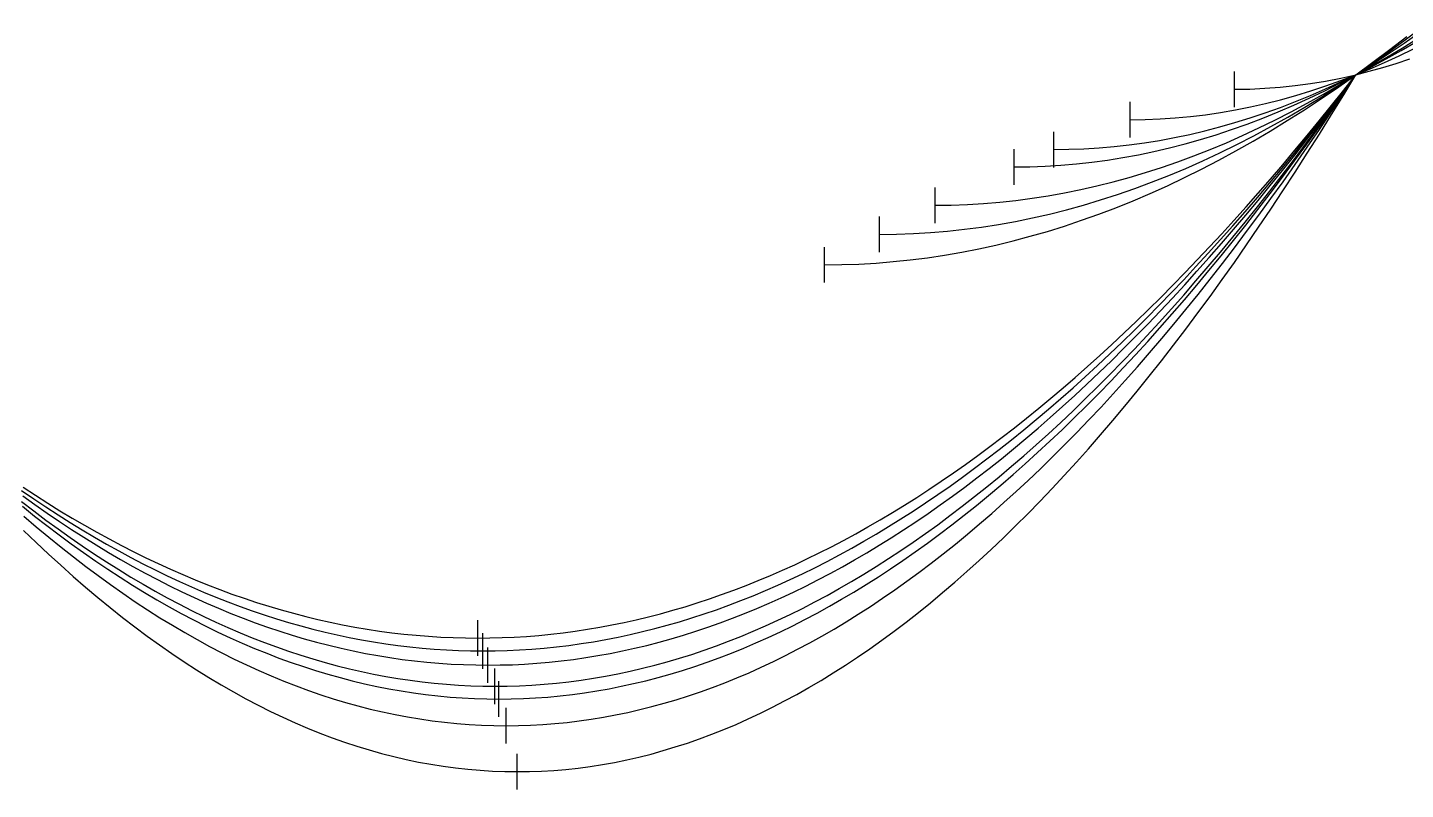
# Model space of a CAD drawing. Header units: metres. Extents: x -87 to 28195, y -4474 to 524.
# Drawn here: x 23660.1 to 24046.8, y -4474 to -4259.9 of the extents above; entities that cross this region are included whole.
import ezdxf

# ---------------------------------------------------------------- set-up
doc = ezdxf.new("R2010")
doc.units = ezdxf.units.M
for name, color, linetype in [('CATENARIES_-10_bare', 7, 'Continuous'), ('CATENARIES_-10_ICE', 7, 'Continuous'), ('CATENARIES_-19_bare', 7, 'Continuous'), ('CATENARIES_-19_HEAVY_ICE', 7, 'Continuous'), ('CATENARIES_0', 7, 'Continuous'), ('CATENARIES_0_ICE', 7, 'Continuous'), ('CATENARIES_50_theoretical', 7, 'Continuous')]:
    doc.layers.add(name, color=color, linetype=linetype)

msp = doc.modelspace()

# ---------------------------------------------------------------- linework, layer by layer
at = {"layer": 'CATENARIES_-10_bare'}
for p, q in [((23899.18, -4323.07), (23899.18, -4313.07)), ((23787.83, -4440.1), (23787.83, -4430.1))]:
    msp.add_line(p, q, dxfattribs=at)
for points in [[(23899.18, -4318.07, 0), (23903.96, -4318.02, 0), (23908.74, -4317.84, 0), (23913.51, -4317.56, 0), (23918.29, -4317.16, 0), (23923.07, -4316.64, 0), (23927.84, -4316.01, 0), (23932.62, -4315.27, 0), (23937.39, -4314.41, 0), (23942.17, -4313.44, 0), (23946.95, -4312.35, 0), (23951.72, -4311.15, 0), (23956.5, -4309.83, 0), (23961.28, -4308.4, 0), (23966.05, -4306.86, 0), (23970.83, -4305.2, 0), (23975.6, -4303.42, 0), (23980.38, -4301.54, 0), (23985.16, -4299.53, 0), (23989.93, -4297.42, 0), (23994.71, -4295.18, 0), (23999.49, -4292.84, 0), (24004.26, -4290.37, 0), (24009.04, -4287.8, 0), (24013.81, -4285.11, 0), (24018.59, -4282.3, 0), (24023.37, -4279.38, 0), (24028.14, -4276.35, 0), (24032.92, -4273.2, 0), (24037.54, -4270.05, 0), (24042.15, -4266.79, 0), (24046.77, -4263.42, 0), (24051.38, -4259.95, 0)], [(23658.38, -4389.99, 0), (23661.79, -4392.33, 0), (23665.2, -4394.61, 0), (23668.6, -4396.83, 0), (23672.01, -4398.99, 0), (23675.42, -4401.08, 0), (23678.82, -4403.11, 0), (23682.23, -4405.08, 0), (23685.64, -4406.99, 0), (23689.04, -4408.83, 0), (23692.45, -4410.61, 0), (23695.86, -4412.33, 0), (23699.26, -4413.99, 0), (23702.67, -4415.58, 0), (23706.08, -4417.11, 0), (23709.48, -4418.58, 0), (23712.89, -4419.98, 0), (23716.29, -4421.33, 0), (23719.7, -4422.61, 0), (23723.11, -4423.83, 0), (23726.51, -4424.98, 0), (23729.92, -4426.07, 0), (23733.33, -4427.11, 0), (23736.73, -4428.07, 0), (23740.14, -4428.98, 0), (23743.55, -4429.82, 0), (23746.95, -4430.6, 0), (23750.36, -4431.32, 0), (23753.77, -4431.98, 0), (23757.17, -4432.57, 0), (23760.58, -4433.1, 0), (23763.98, -4433.57, 0), (23767.39, -4433.98, 0), (23770.8, -4434.32, 0), (23774.2, -4434.6, 0), (23777.61, -4434.82, 0), (23781.02, -4434.98, 0), (23784.42, -4435.07, 0), (23787.83, -4435.1, 0), (23791.28, -4435.07, 0), (23794.73, -4434.97, 0), (23798.19, -4434.81, 0), (23801.64, -4434.59, 0), (23805.09, -4434.3, 0), (23808.54, -4433.95, 0), (23811.99, -4433.53, 0), (23815.45, -4433.05, 0), (23818.9, -4432.5, 0), (23822.35, -4431.89, 0), (23825.8, -4431.22, 0), (23829.25, -4430.48, 0), (23832.71, -4429.68, 0), (23836.16, -4428.81, 0), (23839.61, -4427.88, 0), (23843.06, -4426.89, 0), (23846.51, -4425.83, 0), (23849.97, -4424.71, 0), (23853.42, -4423.52, 0), (23856.87, -4422.27, 0), (23860.32, -4420.96, 0), (23863.77, -4419.58, 0), (23867.23, -4418.13, 0), (23870.68, -4416.63, 0), (23874.13, -4415.05, 0), (23877.58, -4413.42, 0), (23881.03, -4411.72, 0), (23884.49, -4409.95, 0), (23887.94, -4408.12, 0), (23891.39, -4406.23, 0), (23894.84, -4404.27, 0), (23898.29, -4402.25, 0), (23901.75, -4400.17, 0), (23905.2, -4398.02, 0), (23908.65, -4395.8, 0), (23912.1, -4393.52, 0), (23915.55, -4391.18, 0), (23919, -4388.77, 0), (23922.46, -4386.3, 0), (23925.91, -4383.76, 0), (23929.36, -4381.16, 0), (23932.81, -4378.5, 0), (23936.26, -4375.77, 0), (23939.72, -4372.98, 0), (23943.17, -4370.12, 0), (23946.62, -4367.2, 0), (23950.07, -4364.21, 0), (23953.52, -4361.16, 0), (23956.98, -4358.05, 0), (23960.43, -4354.87, 0), (23963.88, -4351.62, 0), (23967.33, -4348.32, 0), (23970.78, -4344.94, 0), (23974.24, -4341.51, 0), (23977.69, -4338, 0), (23981.14, -4334.44, 0), (23984.59, -4330.81, 0), (23988.04, -4327.11, 0), (23991.5, -4323.35, 0), (23994.95, -4319.53, 0), (23998.4, -4315.64, 0), (24001.85, -4311.69, 0), (24005.3, -4307.67, 0), (24008.76, -4303.59, 0), (24012.21, -4299.44, 0), (24015.66, -4295.23, 0), (24019.11, -4290.95, 0), (24022.56, -4286.61, 0), (24026.02, -4282.21, 0), (24029.47, -4277.73, 0), (24032.92, -4273.2, 0)]]:
    msp.add_polyline3d(points, dxfattribs=at)
at = {"layer": 'CATENARIES_-10_ICE'}
for p, q in [((23937.02, -4304.11), (23937.02, -4294.11)), ((23791.26, -4450.02), (23791.26, -4440.02))]:
    msp.add_line(p, q, dxfattribs=at)
for points in [[(23937.02, -4299.11, 0), (23941.38, -4299.06, 0), (23945.74, -4298.9, 0), (23950.1, -4298.63, 0), (23954.46, -4298.25, 0), (23958.82, -4297.77, 0), (23963.18, -4297.18, 0), (23967.54, -4296.49, 0), (23971.9, -4295.69, 0), (23976.25, -4294.78, 0), (23980.61, -4293.76, 0), (23984.97, -4292.63, 0), (23989.33, -4291.4, 0), (23993.69, -4290.06, 0), (23998.05, -4288.62, 0), (24002.41, -4287.07, 0), (24006.77, -4285.41, 0), (24011.13, -4283.64, 0), (24015.48, -4281.77, 0), (24019.84, -4279.79, 0), (24024.2, -4277.7, 0), (24028.56, -4275.5, 0), (24032.92, -4273.2, 0), (24037.25, -4270.81, 0), (24041.58, -4268.31, 0), (24045.91, -4265.7, 0), (24050.24, -4262.99, 0)], [(23658.39, -4393.14, 0), (23661.8, -4395.77, 0), (23665.2, -4398.33, 0), (23668.61, -4400.82, 0), (23672.02, -4403.24, 0), (23675.42, -4405.59, 0), (23678.83, -4407.88, 0), (23682.24, -4410.1, 0), (23685.64, -4412.25, 0), (23689.05, -4414.33, 0), (23692.46, -4416.34, 0), (23695.87, -4418.28, 0), (23699.27, -4420.16, 0), (23702.68, -4421.97, 0), (23706.09, -4423.71, 0), (23709.49, -4425.38, 0), (23712.9, -4426.98, 0), (23716.31, -4428.52, 0), (23719.71, -4429.98, 0), (23723.12, -4431.38, 0), (23726.53, -4432.71, 0), (23729.93, -4433.97, 0), (23733.34, -4435.17, 0), (23736.75, -4436.29, 0), (23740.15, -4437.35, 0), (23743.56, -4438.34, 0), (23746.97, -4439.26, 0), (23750.38, -4440.11, 0), (23753.78, -4440.89, 0), (23757.19, -4441.61, 0), (23760.6, -4442.26, 0), (23764, -4442.84, 0), (23767.41, -4443.35, 0), (23770.82, -4443.79, 0), (23774.22, -4444.17, 0), (23777.63, -4444.47, 0), (23781.04, -4444.71, 0), (23784.44, -4444.88, 0), (23787.85, -4444.99, 0), (23791.26, -4445.02, 0), (23794.71, -4444.98, 0), (23798.16, -4444.88, 0), (23801.62, -4444.7, 0), (23805.07, -4444.46, 0), (23808.52, -4444.14, 0), (23811.97, -4443.76, 0), (23815.42, -4443.3, 0), (23818.88, -4442.78, 0), (23822.33, -4442.18, 0), (23825.78, -4441.52, 0), (23829.23, -4440.78, 0), (23832.69, -4439.98, 0), (23836.14, -4439.1, 0), (23839.59, -4438.16, 0), (23843.04, -4437.14, 0), (23846.5, -4436.06, 0), (23849.95, -4434.9, 0), (23853.4, -4433.68, 0), (23856.85, -4432.38, 0), (23860.3, -4431.02, 0), (23863.76, -4429.58, 0), (23867.21, -4428.07, 0), (23870.66, -4426.5, 0), (23874.11, -4424.85, 0), (23877.57, -4423.14, 0), (23881.02, -4421.35, 0), (23884.47, -4419.49, 0), (23887.92, -4417.57, 0), (23891.38, -4415.57, 0), (23894.83, -4413.5, 0), (23898.28, -4411.37, 0), (23901.73, -4409.16, 0), (23905.18, -4406.88, 0), (23908.64, -4404.54, 0), (23912.09, -4402.12, 0), (23915.54, -4399.63, 0), (23918.99, -4397.07, 0), (23922.45, -4394.45, 0), (23925.9, -4391.75, 0), (23929.35, -4388.98, 0), (23932.8, -4386.14, 0), (23936.26, -4383.23, 0), (23939.71, -4380.25, 0), (23943.16, -4377.2, 0), (23946.61, -4374.08, 0), (23950.06, -4370.89, 0), (23953.52, -4367.63, 0), (23956.97, -4364.3, 0), (23960.42, -4360.9, 0), (23963.87, -4357.43, 0), (23967.33, -4353.89, 0), (23970.78, -4350.27, 0), (23974.23, -4346.59, 0), (23977.68, -4342.84, 0), (23981.14, -4339.02, 0), (23984.59, -4335.12, 0), (23988.04, -4331.16, 0), (23991.49, -4327.12, 0), (23994.94, -4323.02, 0), (23998.4, -4318.84, 0), (24001.85, -4314.59, 0), (24005.3, -4310.28, 0), (24008.75, -4305.89, 0), (24012.21, -4301.43, 0), (24015.66, -4296.9, 0), (24019.11, -4292.3, 0), (24022.56, -4287.63, 0), (24026.02, -4282.89, 0), (24029.47, -4278.08, 0), (24032.92, -4273.2, 0)]]:
    msp.add_polyline3d(points, dxfattribs=at)
at = {"layer": 'CATENARIES_-19_bare'}
for p, q in [((23883.79, -4331.62), (23883.79, -4321.62)), ((23786.41, -4436.49), (23786.41, -4426.49))]:
    msp.add_line(p, q, dxfattribs=at)
for points in [[(23883.79, -4326.62, 0), (23888.6, -4326.56, 0), (23893.41, -4326.39, 0), (23898.22, -4326.12, 0), (23903.04, -4325.73, 0), (23907.85, -4325.23, 0), (23912.66, -4324.62, 0), (23917.47, -4323.89, 0), (23922.28, -4323.06, 0), (23927.09, -4322.12, 0), (23931.9, -4321.06, 0), (23936.71, -4319.89, 0), (23941.52, -4318.61, 0), (23946.33, -4317.23, 0), (23951.14, -4315.73, 0), (23955.95, -4314.11, 0), (23960.76, -4312.39, 0), (23965.57, -4310.56, 0), (23970.38, -4308.61, 0), (23975.19, -4306.56, 0), (23980, -4304.39, 0), (23984.81, -4302.11, 0), (23989.63, -4299.72, 0), (23994.44, -4297.22, 0), (23999.25, -4294.61, 0), (24004.06, -4291.88, 0), (24008.87, -4289.05, 0), (24013.68, -4286.1, 0), (24018.49, -4283.04, 0), (24023.3, -4279.87, 0), (24028.11, -4276.59, 0), (24032.92, -4273.2, 0), (24037.69, -4269.72, 0), (24042.47, -4266.14, 0), (24047.24, -4262.44, 0)], [(23658.81, -4389.11, 0), (23662.26, -4391.37, 0), (23665.71, -4393.57, 0), (23669.15, -4395.71, 0), (23672.6, -4397.78, 0), (23676.05, -4399.8, 0), (23679.5, -4401.75, 0), (23682.95, -4403.63, 0), (23686.4, -4405.46, 0), (23689.85, -4407.22, 0), (23693.3, -4408.93, 0), (23696.74, -4410.57, 0), (23700.19, -4412.15, 0), (23703.64, -4413.66, 0), (23707.09, -4415.12, 0), (23710.54, -4416.51, 0), (23713.99, -4417.84, 0), (23717.44, -4419.11, 0), (23720.89, -4420.32, 0), (23724.33, -4421.46, 0), (23727.78, -4422.54, 0), (23731.23, -4423.57, 0), (23734.68, -4424.52, 0), (23738.13, -4425.42, 0), (23741.58, -4426.26, 0), (23745.03, -4427.03, 0), (23748.48, -4427.74, 0), (23751.92, -4428.39, 0), (23755.37, -4428.98, 0), (23758.82, -4429.51, 0), (23762.27, -4429.97, 0), (23765.72, -4430.37, 0), (23769.17, -4430.71, 0), (23772.62, -4430.99, 0), (23776.07, -4431.21, 0), (23779.51, -4431.36, 0), (23782.96, -4431.46, 0), (23786.41, -4431.49, 0), (23789.84, -4431.46, 0), (23793.26, -4431.36, 0), (23796.68, -4431.21, 0), (23800.11, -4431, 0), (23803.53, -4430.72, 0), (23806.95, -4430.39, 0), (23810.38, -4429.99, 0), (23813.8, -4429.54, 0), (23817.23, -4429.02, 0), (23820.65, -4428.44, 0), (23824.07, -4427.8, 0), (23827.5, -4427.1, 0), (23830.92, -4426.33, 0), (23834.34, -4425.51, 0), (23837.77, -4424.63, 0), (23841.19, -4423.68, 0), (23844.62, -4422.67, 0), (23848.04, -4421.61, 0), (23851.46, -4420.48, 0), (23854.89, -4419.29, 0), (23858.31, -4418.04, 0), (23861.73, -4416.73, 0), (23865.16, -4415.35, 0), (23868.58, -4413.92, 0), (23872.01, -4412.43, 0), (23875.43, -4410.87, 0), (23878.85, -4409.25, 0), (23882.28, -4407.58, 0), (23885.7, -4405.84, 0), (23889.12, -4404.04, 0), (23892.55, -4402.18, 0), (23895.97, -4400.25, 0), (23899.4, -4398.27, 0), (23902.82, -4396.23, 0), (23906.24, -4394.12, 0), (23909.67, -4391.96, 0), (23913.09, -4389.73, 0), (23916.51, -4387.44, 0), (23919.94, -4385.09, 0), (23923.36, -4382.68, 0), (23926.78, -4380.21, 0), (23930.21, -4377.67, 0), (23933.63, -4375.08, 0), (23937.06, -4372.42, 0), (23940.48, -4369.71, 0), (23943.9, -4366.93, 0), (23947.33, -4364.09, 0), (23950.75, -4361.19, 0), (23954.17, -4358.23, 0), (23957.6, -4355.21, 0), (23961.02, -4352.12, 0), (23964.45, -4348.98, 0), (23967.87, -4345.77, 0), (23971.29, -4342.5, 0), (23974.72, -4339.17, 0), (23978.14, -4335.78, 0), (23981.56, -4332.33, 0), (23984.99, -4328.82, 0), (23988.41, -4325.25, 0), (23991.84, -4321.61, 0), (23995.26, -4317.91, 0), (23998.68, -4314.16, 0), (24002.11, -4310.34, 0), (24005.53, -4306.46, 0), (24008.95, -4302.51, 0), (24012.38, -4298.51, 0), (24015.8, -4294.45, 0), (24019.23, -4290.32, 0), (24022.65, -4286.13, 0), (24026.07, -4281.88, 0), (24029.5, -4277.57, 0), (24032.92, -4273.2, 0)]]:
    msp.add_polyline3d(points, dxfattribs=at)
at = {"layer": 'CATENARIES_-19_HEAVY_ICE'}
for p, q in [((23969.57, -4290.84), (23969.57, -4280.84)), ((23794.45, -4461.11), (23794.45, -4451.11))]:
    msp.add_line(p, q, dxfattribs=at)
for points in [[(23969.57, -4285.84, 0), (23973.8, -4285.79, 0), (23978.02, -4285.62, 0), (23982.24, -4285.34, 0), (23986.46, -4284.95, 0), (23990.69, -4284.44, 0), (23994.91, -4283.82, 0), (23999.13, -4283.09, 0), (24003.36, -4282.25, 0), (24007.58, -4281.29, 0), (24011.8, -4280.23, 0), (24016.03, -4279.05, 0), (24020.25, -4277.75, 0), (24024.47, -4276.35, 0), (24028.7, -4274.83, 0), (24032.92, -4273.2, 0), (24036.96, -4271.54, 0), (24041, -4269.77, 0), (24045.04, -4267.9, 0), (24049.07, -4265.93, 0)], [(23659.04, -4397.21, 0), (23662.51, -4400.2, 0), (23665.99, -4403.1, 0), (23669.46, -4405.93, 0), (23672.93, -4408.68, 0), (23676.4, -4411.35, 0), (23679.87, -4413.95, 0), (23683.35, -4416.47, 0), (23686.82, -4418.91, 0), (23690.29, -4421.27, 0), (23693.76, -4423.55, 0), (23697.23, -4425.76, 0), (23700.71, -4427.89, 0), (23704.18, -4429.94, 0), (23707.65, -4431.92, 0), (23711.12, -4433.82, 0), (23714.59, -4435.64, 0), (23718.07, -4437.38, 0), (23721.54, -4439.04, 0), (23725.01, -4440.63, 0), (23728.48, -4442.14, 0), (23731.95, -4443.57, 0), (23735.43, -4444.93, 0), (23738.9, -4446.2, 0), (23742.37, -4447.4, 0), (23745.84, -4448.53, 0), (23749.32, -4449.57, 0), (23752.79, -4450.54, 0), (23756.26, -4451.43, 0), (23759.73, -4452.24, 0), (23763.2, -4452.98, 0), (23766.68, -4453.64, 0), (23770.15, -4454.22, 0), (23773.62, -4454.72, 0), (23777.09, -4455.15, 0), (23780.56, -4455.49, 0), (23784.04, -4455.76, 0), (23787.51, -4455.96, 0), (23790.98, -4456.07, 0), (23794.45, -4456.11, 0), (23797.86, -4456.08, 0), (23801.27, -4455.96, 0), (23804.67, -4455.78, 0), (23808.08, -4455.52, 0), (23811.49, -4455.18, 0), (23814.89, -4454.77, 0), (23818.3, -4454.29, 0), (23821.71, -4453.73, 0), (23825.11, -4453.09, 0), (23828.52, -4452.39, 0), (23831.93, -4451.6, 0), (23835.33, -4450.75, 0), (23838.74, -4449.82, 0), (23842.15, -4448.81, 0), (23845.55, -4447.73, 0), (23848.96, -4446.57, 0), (23852.37, -4445.34, 0), (23855.77, -4444.04, 0), (23859.18, -4442.66, 0), (23862.59, -4441.21, 0), (23865.99, -4439.68, 0), (23869.4, -4438.08, 0), (23872.81, -4436.4, 0), (23876.21, -4434.65, 0), (23879.62, -4432.82, 0), (23883.03, -4430.92, 0), (23886.43, -4428.94, 0), (23889.84, -4426.89, 0), (23893.25, -4424.77, 0), (23896.65, -4422.57, 0), (23900.06, -4420.3, 0), (23903.47, -4417.95, 0), (23906.87, -4415.52, 0), (23910.28, -4413.02, 0), (23913.69, -4410.45, 0), (23917.09, -4407.8, 0), (23920.5, -4405.08, 0), (23923.91, -4402.28, 0), (23927.31, -4399.41, 0), (23930.72, -4396.46, 0), (23934.13, -4393.44, 0), (23937.53, -4390.35, 0), (23940.94, -4387.18, 0), (23944.35, -4383.93, 0), (23947.75, -4380.61, 0), (23951.16, -4377.21, 0), (23954.57, -4373.74, 0), (23957.97, -4370.2, 0), (23961.38, -4366.57, 0), (23964.79, -4362.88, 0), (23968.19, -4359.11, 0), (23971.6, -4355.26, 0), (23975.01, -4351.34, 0), (23978.41, -4347.35, 0), (23981.82, -4343.28, 0), (23985.23, -4339.13, 0), (23988.63, -4334.91, 0), (23992.04, -4330.61, 0), (23995.45, -4326.24, 0), (23998.85, -4321.8, 0), (24002.26, -4317.28, 0), (24005.67, -4312.68, 0), (24009.07, -4308.01, 0), (24012.48, -4303.26, 0), (24015.89, -4298.44, 0), (24019.29, -4293.54, 0), (24022.7, -4288.57, 0), (24026.11, -4283.52, 0), (24029.51, -4278.4, 0), (24032.92, -4273.2, 0)]]:
    msp.add_polyline3d(points, dxfattribs=at)
at = {"layer": 'CATENARIES_0'}
for p, q in [((23914.79, -4314.87), (23914.79, -4304.87)), ((23789.28, -4444.09), (23789.28, -4434.09))]:
    msp.add_line(p, q, dxfattribs=at)
for points in [[(23914.79, -4309.87, 0), (23919.33, -4309.82, 0), (23923.87, -4309.65, 0), (23928.42, -4309.38, 0), (23932.96, -4309, 0), (23937.5, -4308.51, 0), (23942.05, -4307.92, 0), (23946.59, -4307.21, 0), (23951.14, -4306.4, 0), (23955.68, -4305.48, 0), (23960.22, -4304.45, 0), (23964.77, -4303.31, 0), (23969.31, -4302.06, 0), (23973.85, -4300.7, 0), (23978.4, -4299.24, 0), (23982.94, -4297.67, 0), (23987.48, -4295.99, 0), (23992.03, -4294.2, 0), (23996.57, -4292.3, 0), (24001.11, -4290.29, 0), (24005.66, -4288.17, 0), (24010.2, -4285.95, 0), (24014.75, -4283.62, 0), (24019.29, -4281.18, 0), (24023.83, -4278.63, 0), (24028.38, -4275.97, 0), (24032.92, -4273.2, 0), (24037.44, -4270.34, 0), (24041.95, -4267.38, 0), (24046.47, -4264.3, 0), (24050.98, -4261.12, 0)], [(23658.69, -4391.48, 0), (23662.12, -4393.95, 0), (23665.56, -4396.36, 0), (23669, -4398.7, 0), (23672.43, -4400.97, 0), (23675.87, -4403.18, 0), (23679.31, -4405.33, 0), (23682.74, -4407.41, 0), (23686.18, -4409.42, 0), (23689.62, -4411.36, 0), (23693.05, -4413.24, 0), (23696.49, -4415.06, 0), (23699.93, -4416.8, 0), (23703.36, -4418.48, 0), (23706.8, -4420.1, 0), (23710.24, -4421.65, 0), (23713.68, -4423.13, 0), (23717.11, -4424.55, 0), (23720.55, -4425.9, 0), (23723.99, -4427.19, 0), (23727.42, -4428.41, 0), (23730.86, -4429.56, 0), (23734.3, -4430.65, 0), (23737.73, -4431.67, 0), (23741.17, -4432.63, 0), (23744.61, -4433.52, 0), (23748.04, -4434.34, 0), (23751.48, -4435.1, 0), (23754.92, -4435.79, 0), (23758.35, -4436.42, 0), (23761.79, -4436.98, 0), (23765.23, -4437.47, 0), (23768.66, -4437.9, 0), (23772.1, -4438.26, 0), (23775.54, -4438.56, 0), (23778.97, -4438.79, 0), (23782.41, -4438.95, 0), (23785.85, -4439.05, 0), (23789.28, -4439.09, 0), (23792.71, -4439.05, 0), (23796.15, -4438.96, 0), (23799.58, -4438.79, 0), (23803.01, -4438.56, 0), (23806.44, -4438.27, 0), (23809.87, -4437.9, 0), (23813.3, -4437.48, 0), (23816.74, -4436.98, 0), (23820.17, -4436.42, 0), (23823.6, -4435.8, 0), (23827.03, -4435.11, 0), (23830.46, -4434.35, 0), (23833.89, -4433.53, 0), (23837.32, -4432.65, 0), (23840.76, -4431.69, 0), (23844.19, -4430.67, 0), (23847.62, -4429.59, 0), (23851.05, -4428.44, 0), (23854.48, -4427.22, 0), (23857.91, -4425.94, 0), (23861.34, -4424.59, 0), (23864.78, -4423.18, 0), (23868.21, -4421.7, 0), (23871.64, -4420.16, 0), (23875.07, -4418.55, 0), (23878.5, -4416.87, 0), (23881.93, -4415.13, 0), (23885.37, -4413.32, 0), (23888.8, -4411.45, 0), (23892.23, -4409.51, 0), (23895.66, -4407.5, 0), (23899.09, -4405.43, 0), (23902.52, -4403.29, 0), (23905.95, -4401.09, 0), (23909.39, -4398.82, 0), (23912.82, -4396.49, 0), (23916.25, -4394.09, 0), (23919.68, -4391.62, 0), (23923.11, -4389.09, 0), (23926.54, -4386.49, 0), (23929.97, -4383.83, 0), (23933.41, -4381.1, 0), (23936.84, -4378.3, 0), (23940.27, -4375.44, 0), (23943.7, -4372.51, 0), (23947.13, -4369.52, 0), (23950.56, -4366.46, 0), (23954, -4363.33, 0), (23957.43, -4360.14, 0), (23960.86, -4356.88, 0), (23964.29, -4353.56, 0), (23967.72, -4350.17, 0), (23971.15, -4346.71, 0), (23974.58, -4343.19, 0), (23978.02, -4339.6, 0), (23981.45, -4335.95, 0), (23984.88, -4332.23, 0), (23988.31, -4328.44, 0), (23991.74, -4324.59, 0), (23995.17, -4320.67, 0), (23998.6, -4316.69, 0), (24002.04, -4312.64, 0), (24005.47, -4308.52, 0), (24008.9, -4304.34, 0), (24012.33, -4300.09, 0), (24015.76, -4295.77, 0), (24019.19, -4291.39, 0), (24022.63, -4286.94, 0), (24026.06, -4282.43, 0), (24029.49, -4277.85, 0), (24032.92, -4273.2, 0)]]:
    msp.add_polyline3d(points, dxfattribs=at)
at = {"layer": 'CATENARIES_0_ICE'}
for p, q in [((23948.1, -4299.23), (23948.1, -4289.23)), ((23792.36, -4453.62), (23792.36, -4443.62))]:
    msp.add_line(p, q, dxfattribs=at)
for points in [[(23948.1, -4294.23, 0), (23952.35, -4294.17, 0), (23956.59, -4294.02, 0), (23960.83, -4293.75, 0), (23965.07, -4293.39, 0), (23969.31, -4292.91, 0), (23973.55, -4292.33, 0), (23977.79, -4291.65, 0), (23982.03, -4290.86, 0), (23986.27, -4289.97, 0), (23990.51, -4288.97, 0), (23994.75, -4287.87, 0), (23998.99, -4286.66, 0), (24003.23, -4285.34, 0), (24007.48, -4283.92, 0), (24011.72, -4282.4, 0), (24015.96, -4280.77, 0), (24020.2, -4279.04, 0), (24024.44, -4277.2, 0), (24028.68, -4275.25, 0), (24032.92, -4273.2, 0), (24037.16, -4271.04, 0), (24041.4, -4268.78, 0), (24045.65, -4266.41, 0), (24049.89, -4263.94, 0)], [(23658.61, -4394.46, 0), (23662.04, -4397.2, 0), (23665.47, -4399.88, 0), (23668.9, -4402.48, 0), (23672.33, -4405, 0), (23675.76, -4407.46, 0), (23679.19, -4409.85, 0), (23682.62, -4412.16, 0), (23686.05, -4414.41, 0), (23689.48, -4416.58, 0), (23692.91, -4418.68, 0), (23696.34, -4420.71, 0), (23699.77, -4422.67, 0), (23703.2, -4424.55, 0), (23706.63, -4426.37, 0), (23710.05, -4428.12, 0), (23713.48, -4429.79, 0), (23716.91, -4431.39, 0), (23720.34, -4432.92, 0), (23723.77, -4434.38, 0), (23727.2, -4435.77, 0), (23730.63, -4437.09, 0), (23734.06, -4438.33, 0), (23737.49, -4439.51, 0), (23740.92, -4440.61, 0), (23744.35, -4441.64, 0), (23747.78, -4442.6, 0), (23751.21, -4443.49, 0), (23754.64, -4444.31, 0), (23758.07, -4445.06, 0), (23761.5, -4445.73, 0), (23764.92, -4446.34, 0), (23768.35, -4446.87, 0), (23771.78, -4447.34, 0), (23775.21, -4447.73, 0), (23778.64, -4448.05, 0), (23782.07, -4448.3, 0), (23785.5, -4448.47, 0), (23788.93, -4448.58, 0), (23792.36, -4448.62, 0), (23795.8, -4448.58, 0), (23799.23, -4448.47, 0), (23802.67, -4448.3, 0), (23806.11, -4448.05, 0), (23809.54, -4447.72, 0), (23812.98, -4447.33, 0), (23816.42, -4446.87, 0), (23819.85, -4446.33, 0), (23823.29, -4445.72, 0), (23826.73, -4445.04, 0), (23830.16, -4444.29, 0), (23833.6, -4443.47, 0), (23837.04, -4442.58, 0), (23840.47, -4441.61, 0), (23843.91, -4440.58, 0), (23847.34, -4439.47, 0), (23850.78, -4438.29, 0), (23854.22, -4437.04, 0), (23857.65, -4435.71, 0), (23861.09, -4434.32, 0), (23864.53, -4432.86, 0), (23867.96, -4431.32, 0), (23871.4, -4429.71, 0), (23874.84, -4428.03, 0), (23878.27, -4426.28, 0), (23881.71, -4424.45, 0), (23885.15, -4422.56, 0), (23888.58, -4420.59, 0), (23892.02, -4418.55, 0), (23895.46, -4416.44, 0), (23898.89, -4414.26, 0), (23902.33, -4412.01, 0), (23905.77, -4409.69, 0), (23909.2, -4407.29, 0), (23912.64, -4404.82, 0), (23916.08, -4402.28, 0), (23919.51, -4399.67, 0), (23922.95, -4396.99, 0), (23926.39, -4394.23, 0), (23929.82, -4391.41, 0), (23933.26, -4388.51, 0), (23936.7, -4385.54, 0), (23940.13, -4382.5, 0), (23943.57, -4379.38, 0), (23947.01, -4376.2, 0), (23950.44, -4372.94, 0), (23953.88, -4369.61, 0), (23957.32, -4366.21, 0), (23960.75, -4362.74, 0), (23964.19, -4359.2, 0), (23967.63, -4355.58, 0), (23971.06, -4351.89, 0), (23974.5, -4348.13, 0), (23977.93, -4344.3, 0), (23981.37, -4340.4, 0), (23984.81, -4336.42, 0), (23988.24, -4332.37, 0), (23991.68, -4328.25, 0), (23995.12, -4324.06, 0), (23998.55, -4319.8, 0), (24001.99, -4315.46, 0), (24005.43, -4311.06, 0), (24008.86, -4306.58, 0), (24012.3, -4302.03, 0), (24015.74, -4297.4, 0), (24019.17, -4292.71, 0), (24022.61, -4287.94, 0), (24026.05, -4283.1, 0), (24029.48, -4278.18, 0), (24032.92, -4273.2, 0)]]:
    msp.add_polyline3d(points, dxfattribs=at)
at = {"layer": 'CATENARIES_50_theoretical'}
for p, q in [((23998.87, -4282.29), (23998.87, -4272.29)), ((23797.53, -4474.02), (23797.53, -4464.02))]:
    msp.add_line(p, q, dxfattribs=at)
for points in [[(23998.87, -4277.29, 0), (24003.12, -4277.23, 0), (24007.38, -4277.03, 0), (24011.64, -4276.71, 0), (24015.89, -4276.27, 0), (24020.15, -4275.69, 0), (24024.41, -4274.99, 0), (24028.66, -4274.16, 0), (24032.92, -4273.2, 0), (24036.7, -4272.24, 0), (24040.49, -4271.18, 0), (24044.27, -4270.02, 0), (24048.06, -4268.76, 0)], [(23658.96, -4401.26, 0), (23662.43, -4404.61, 0), (23665.89, -4407.87, 0), (23669.36, -4411.05, 0), (23672.82, -4414.15, 0), (23676.28, -4417.15, 0), (23679.75, -4420.08, 0), (23683.21, -4422.92, 0), (23686.68, -4425.67, 0), (23690.14, -4428.34, 0), (23693.6, -4430.92, 0), (23697.07, -4433.42, 0), (23700.53, -4435.83, 0), (23704, -4438.16, 0), (23707.46, -4440.41, 0), (23710.93, -4442.57, 0), (23714.39, -4444.64, 0), (23717.85, -4446.63, 0), (23721.32, -4448.54, 0), (23724.78, -4450.36, 0), (23728.25, -4452.09, 0), (23731.71, -4453.74, 0), (23735.18, -4455.31, 0), (23738.64, -4456.79, 0), (23742.1, -4458.19, 0), (23745.57, -4459.5, 0), (23749.03, -4460.73, 0), (23752.5, -4461.87, 0), (23755.96, -4462.93, 0), (23759.43, -4463.9, 0), (23762.89, -4464.79, 0), (23766.35, -4465.6, 0), (23769.82, -4466.31, 0), (23773.28, -4466.95, 0), (23776.75, -4467.5, 0), (23780.21, -4467.96, 0), (23783.67, -4468.35, 0), (23787.14, -4468.64, 0), (23790.6, -4468.85, 0), (23794.07, -4468.98, 0), (23797.53, -4469.02, 0), (23800.94, -4468.98, 0), (23804.35, -4468.86, 0), (23807.77, -4468.65, 0), (23811.18, -4468.37, 0), (23814.59, -4468, 0), (23818, -4467.55, 0), (23821.41, -4467.01, 0), (23824.82, -4466.4, 0), (23828.23, -4465.7, 0), (23831.65, -4464.92, 0), (23835.06, -4464.06, 0), (23838.47, -4463.11, 0), (23841.88, -4462.09, 0), (23845.29, -4460.98, 0), (23848.7, -4459.79, 0), (23852.11, -4458.52, 0), (23855.53, -4457.16, 0), (23858.94, -4455.73, 0), (23862.35, -4454.21, 0), (23865.76, -4452.61, 0), (23869.17, -4450.92, 0), (23872.58, -4449.16, 0), (23875.99, -4447.31, 0), (23879.41, -4445.38, 0), (23882.82, -4443.37, 0), (23886.23, -4441.27, 0), (23889.64, -4439.1, 0), (23893.05, -4436.84, 0), (23896.46, -4434.5, 0), (23899.87, -4432.07, 0), (23903.29, -4429.57, 0), (23906.7, -4426.98, 0), (23910.11, -4424.31, 0), (23913.52, -4421.56, 0), (23916.93, -4418.72, 0), (23920.34, -4415.81, 0), (23923.75, -4412.81, 0), (23927.17, -4409.73, 0), (23930.58, -4406.56, 0), (23933.99, -4403.31, 0), (23937.4, -4399.98, 0), (23940.81, -4396.57, 0), (23944.22, -4393.08, 0), (23947.63, -4389.5, 0), (23951.05, -4385.84, 0), (23954.46, -4382.1, 0), (23957.87, -4378.28, 0), (23961.28, -4374.37, 0), (23964.69, -4370.38, 0), (23968.1, -4366.31, 0), (23971.51, -4362.15, 0), (23974.93, -4357.92, 0), (23978.34, -4353.6, 0), (23981.75, -4349.19, 0), (23985.16, -4344.71, 0), (23988.57, -4340.14, 0), (23991.98, -4335.49, 0), (23995.39, -4330.75, 0), (23998.81, -4325.94, 0), (24002.22, -4321.04, 0), (24005.63, -4316.05, 0), (24009.04, -4310.99, 0), (24012.45, -4305.84, 0), (24015.86, -4300.61, 0), (24019.27, -4295.29, 0), (24022.69, -4289.89, 0), (24026.1, -4284.41, 0), (24029.51, -4278.85, 0), (24032.92, -4273.2, 0)]]:
    msp.add_polyline3d(points, dxfattribs=at)

doc.saveas('drawing.dxf')
